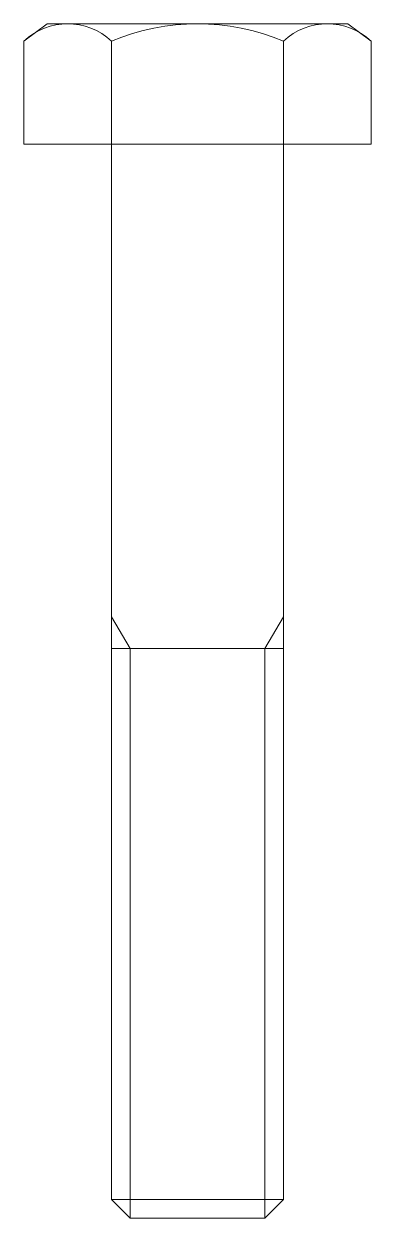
# Model space of a CAD drawing. Extents: x -4 to 4, y -25 to 2.8.
import ezdxf

# ---------------------------------------------------------------- set-up
doc = ezdxf.new("R2010")
doc.units = 0
doc.layers.add('outline', color=178, linetype='Continuous', lineweight=5, true_color=0x000000)

msp = doc.modelspace()

# ---------------------------------------------------------------- linework, layer by layer
at = {"layer": 'outline'}
for p, q in [((-3.5, 2.8), (-4.041452, 2.396874)), ((3.5, 2.8), (-3.5, 2.8)), ((4.041452, 2.396874), (3.5, 2.8)), ((-4.041452, 2.396874), (-4.041452, 0)), ((-2, 0), (-2, 2.396874)), ((2, 0), (2, 2.396874)), ((4.041452, 0), (4.041452, 2.396874)), ((-4.041452, 0), (-3.5, 0)), ((-3.5, 0), (3.5, 0)), ((-2, -24.5705), (-2, 0)), ((2, 0), (2, -24.5705)), ((3.5, 0), (4.041452, 0)), ((-1.5705, -11.743916), (-2, -11)), ((2, -11), (1.5705, -11.743916)), ((-2, -11.743916), (2, -11.743916)), ((-1.5705, -25), (-1.5705, -11.743916)), ((1.5705, -11.743916), (1.5705, -25)), ((-1.5705, -25), (-2, -24.5705)), ((2, -24.5705), (-2, -24.5705)), ((2, -24.5705), (1.5705, -25)), ((1.5705, -25), (-1.5705, -25))]:
    msp.add_line(p, q, dxfattribs=at)
for centre, radius, start, end in [((-3.020726, 1.306185), 1.493815, 46.897825, 133.102175), ((0, -2.362787), 5.162787, 67.207949, 112.792051), ((3.020726, 1.306185), 1.493815, 46.897825, 133.102175)]:
    msp.add_arc(centre, radius, start, end, dxfattribs=at)

doc.saveas('drawing.dxf')
